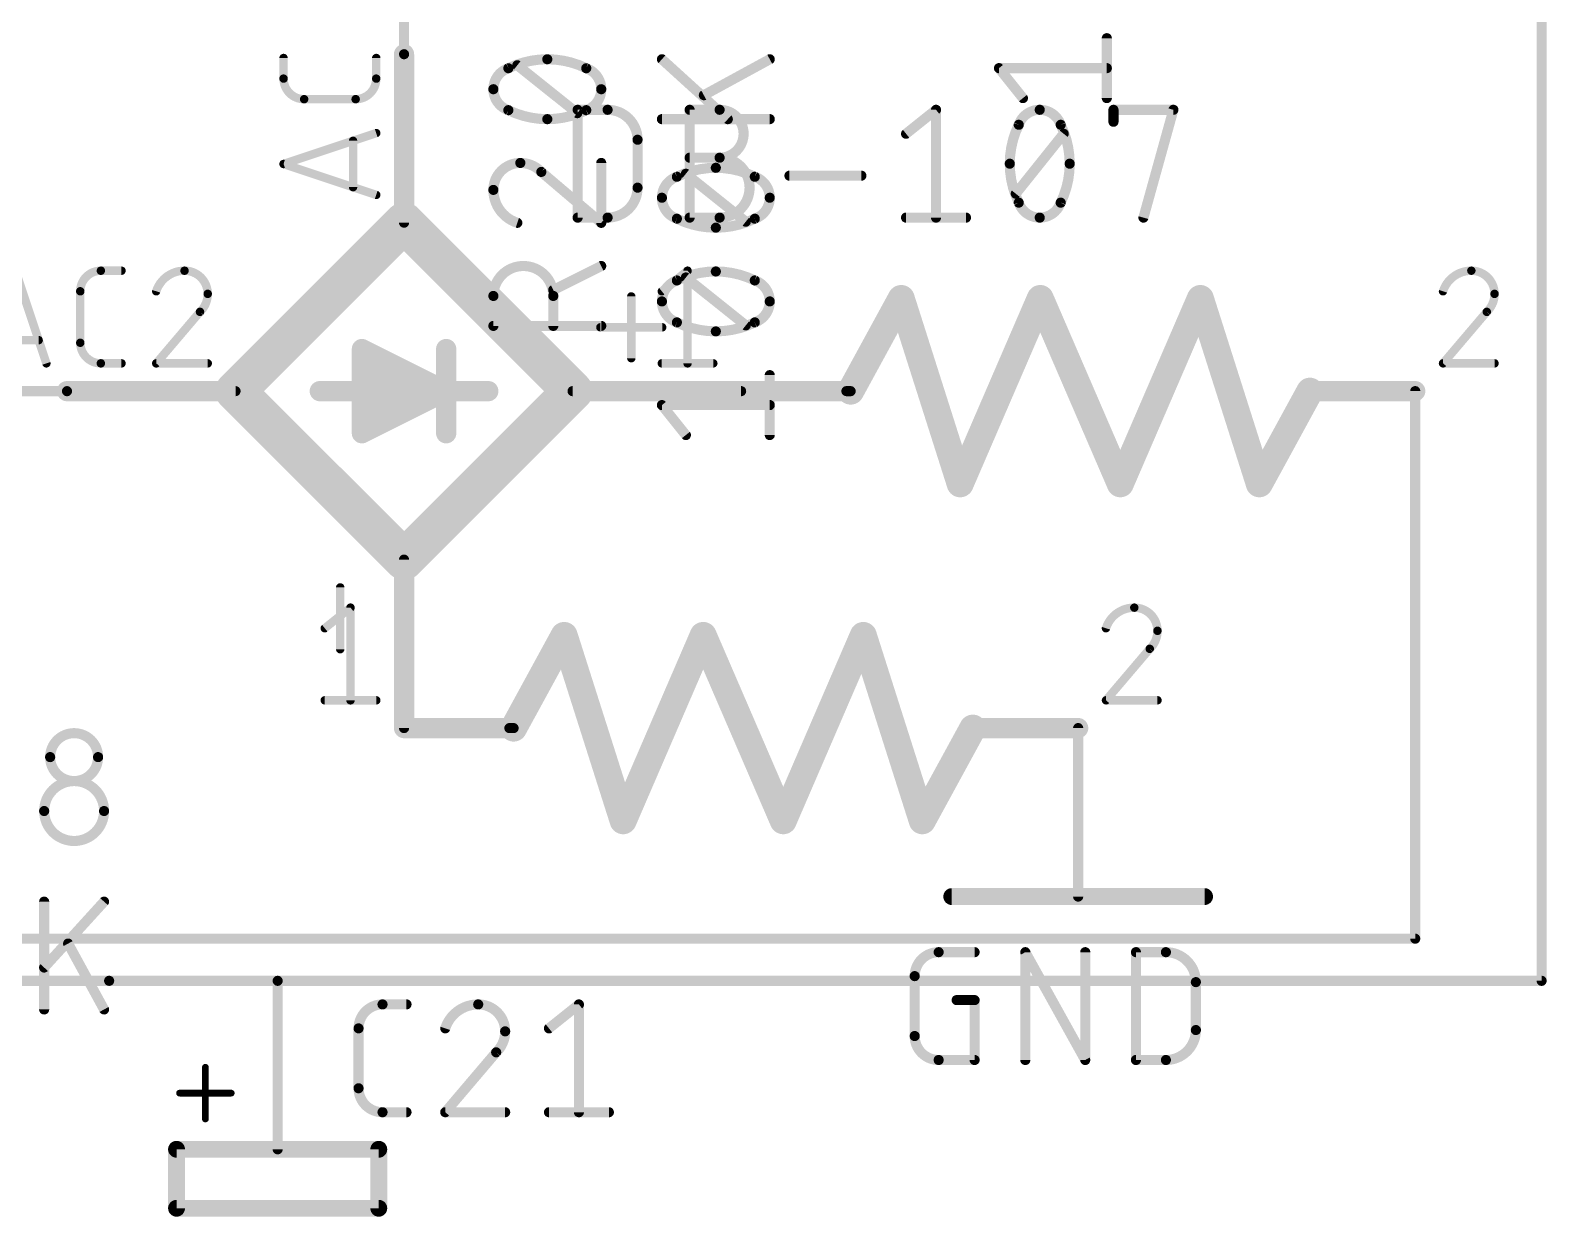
# Model space of a CAD drawing. Extents: x -177 to 163, y -159 to 163.
# Drawn here: x 43.26 to 66.12, y -98.81 to -80.92 of the extents above; entities that cross this region are included whole.
import ezdxf

# ---------------------------------------------------------------- set-up
doc = ezdxf.new("R2010")
doc.units = 0
for name, color, linetype in [('91', 122, 'CONTINUOUS'), ('94', 12, 'CONTINUOUS'), ('95', 251, 'CONTINUOUS'), ('96', 251, 'CONTINUOUS')]:
    doc.layers.add(name, color=color, linetype=linetype)

msp = doc.modelspace()

# ---------------------------------------------------------------- linework, layer by layer
at = {"layer": '91', "const_width": 0.1524}
for points in [[(66.04, -95.25), (66.04, -15.24)], [(48.895, -75.565), (48.895, -81.28)], [(43.815, -86.36), (19.685, -86.36)], [(64.135, -86.36), (64.135, -94.615)], [(64.135, -94.615), (41.91, -94.615)], [(44.45, -95.25), (46.99, -95.25)], [(46.99, -95.25), (66.04, -95.25)]]:
    msp.add_lwpolyline(points, dxfattribs=at)
at = {"layer": '91', "const_width": 0.0762}
for points in [[(48.8569, -81.28, 1), (48.9331, -81.28)], [(43.815, -86.3981, 1), (43.815, -86.3219)], [(64.1731, -86.36, 1), (64.0969, -86.36)], [(64.0969, -94.615, 1), (64.1731, -94.615)], [(64.135, -94.6531, 1), (64.135, -94.5769)], [(44.45, -95.2119, 1), (44.45, -95.2881)], [(46.99, -95.2119, 1), (46.99, -95.2881)], [(46.99, -95.2881, 1), (46.99, -95.2119)], [(66.0019, -95.25, 1), (66.0781, -95.25)], [(66.04, -95.2881, 1), (66.04, -95.2119)]]:
    msp.add_lwpolyline(points, format="xyb", dxfattribs=at)
at = {"layer": '94'}
for points, const_width in [([(48.895, -81.28), (48.895, -83.82)], 0.3048), ([(48.895, -81.28), (48.895, -83.82)], 0.1524), ([(48.895, -83.82), (46.355, -86.36)], 0.6096), ([(51.435, -86.36), (48.895, -83.82)], 0.6096), ([(56.388, -84.963), (55.626, -86.36)], 0.4064), ([(57.277, -87.757), (56.388, -84.963)], 0.4064), ([(58.4835, -84.963), (57.277, -87.757)], 0.4064), ([(59.69, -87.757), (58.4835, -84.963)], 0.4064), ([(60.8965, -84.963), (59.69, -87.757)], 0.4064), ([(61.7855, -87.757), (60.8965, -84.963)], 0.4064), ([(48.26, -85.725), (48.26, -86.0425)], 0.3048), ([(48.26, -85.725), (49.53, -86.36)], 0.3048), ([(49.53, -85.725), (49.53, -86.995)], 0.3048), ([(48.26, -86.0425), (48.26, -86.6775)], 0.3048), ([(48.26, -86.0425), (48.895, -86.36)], 0.3048), ([(46.355, -86.36), (48.895, -88.9)], 0.6096), ([(48.895, -88.9), (51.435, -86.36)], 0.6096), ([(62.5475, -86.36), (61.7855, -87.757)], 0.4064), ([(43.815, -86.36), (46.355, -86.36)], 0.3048), ([(43.815, -86.36), (46.355, -86.36)], 0.1524), ([(47.625, -86.36), (48.895, -86.36)], 0.3048), ([(49.53, -86.36), (48.26, -86.995)], 0.3048), ([(48.895, -86.36), (48.26, -86.6775)], 0.3048), ([(48.895, -86.36), (49.53, -86.36)], 0.3048), ([(49.53, -86.36), (50.165, -86.36)], 0.3048), ([(53.975, -86.36), (51.435, -86.36)], 0.3048), ([(53.975, -86.36), (51.435, -86.36)], 0.1524), ([(53.975, -86.36), (55.5625, -86.36)], 0.3048), ([(55.626, -86.36), (55.5625, -86.36)], 0.1524), ([(64.135, -86.36), (62.5475, -86.36)], 0.3048), ([(48.26, -86.6775), (48.26, -86.995)], 0.3048), ([(48.895, -91.44), (48.895, -88.9)], 0.3048), ([(48.895, -91.44), (48.895, -88.9)], 0.1524), ([(51.308, -90.043), (50.546, -91.44)], 0.4064), ([(52.197, -92.837), (51.308, -90.043)], 0.4064), ([(53.4035, -90.043), (52.197, -92.837)], 0.4064), ([(54.61, -92.837), (53.4035, -90.043)], 0.4064), ([(55.8165, -90.043), (54.61, -92.837)], 0.4064), ([(56.7055, -92.837), (55.8165, -90.043)], 0.4064), ([(48.895, -91.44), (50.4825, -91.44)], 0.3048), ([(50.546, -91.44), (50.4825, -91.44)], 0.1524), ([(57.4675, -91.44), (56.7055, -92.837)], 0.4064), ([(59.055, -91.44), (57.4675, -91.44)], 0.3048), ([(59.055, -91.44), (59.055, -93.98)], 0.1524), ([(57.15, -93.98), (60.96, -93.98)], 0.254), ([(44.45, -95.25), (41.91, -95.25)], 0.1524), ([(46.99, -95.25), (46.99, -97.79)], 0.1524), ([(45.9006, -97.3328), (45.9006, -96.5539)], 0.1016), ([(46.2901, -96.9433), (45.5112, -96.9433)], 0.1016), ([(45.466, -97.79), (45.466, -98.679)], 0.254), ([(45.466, -97.79), (48.514, -97.79)], 0.254), ([(48.514, -98.679), (48.514, -97.79)], 0.254), ([(45.466, -98.679), (48.514, -98.679)], 0.254)]:
    msp.add_lwpolyline(points, dxfattribs=dict(at, const_width=const_width))
for points, const_width in [([(48.9712, -81.28, 1), (48.8188, -81.28)], 0.1524), ([(48.9331, -81.28, 1), (48.8569, -81.28)], 0.0762), ([(49.0028, -83.7122, 1), (48.7872, -83.9278)], 0.3048), ([(49.0028, -83.9278, 1), (48.7872, -83.7122)], 0.3048), ([(48.8188, -83.82, 1), (48.9712, -83.82)], 0.1524), ([(48.8569, -83.82, 1), (48.9331, -83.82)], 0.0762), ([(56.4848, -84.9322, 1), (56.2912, -84.9938)], 0.2032), ([(56.4772, -85.0117, 1), (56.2988, -84.9143)], 0.2032), ([(58.5768, -84.9227, 1), (58.3902, -85.0033)], 0.2032), ([(58.5768, -85.0033, 1), (58.3902, -84.9227)], 0.2032), ([(60.9933, -84.9322, 1), (60.7997, -84.9938)], 0.2032), ([(60.9898, -85.0033, 1), (60.8032, -84.9227)], 0.2032), ([(48.3362, -85.725, 1), (48.1838, -85.725)], 0.1524), ([(48.2941, -85.6568, 1), (48.2259, -85.7932)], 0.1524), ([(49.6062, -85.725, 1), (49.4538, -85.725)], 0.1524), ([(48.3362, -86.0425, 1), (48.1838, -86.0425)], 0.1524), ([(48.2941, -85.9743, 1), (48.2259, -86.1107)], 0.1524), ([(46.4628, -86.2522, 1), (46.2472, -86.4678)], 0.3048), ([(46.2472, -86.2522, 1), (46.4628, -86.4678)], 0.3048), ([(48.1838, -86.0425, 1), (48.3362, -86.0425)], 0.1524), ([(51.5428, -86.4678, 1), (51.3272, -86.2522)], 0.3048), ([(51.3272, -86.4678, 1), (51.5428, -86.2522)], 0.3048), ([(62.6367, -86.4087, 1), (62.4583, -86.3113)], 0.2032), ([(43.815, -86.2838, 1), (43.815, -86.4362)], 0.1524), ([(43.815, -86.3219, 1), (43.815, -86.3981)], 0.0762), ([(46.355, -86.4362, 1), (46.355, -86.2838)], 0.1524), ([(46.355, -86.3981, 1), (46.355, -86.3219)], 0.0762), ([(47.625, -86.2838, 1), (47.625, -86.4362)], 0.1524), ([(48.895, -86.2838, 1), (48.895, -86.4362)], 0.1524), ([(48.9291, -86.4282, 1), (48.8609, -86.2918)], 0.1524), ([(48.8609, -86.4282, 1), (48.9291, -86.2918)], 0.1524), ([(48.895, -86.4362, 1), (48.895, -86.2838)], 0.1524), ([(49.53, -86.2838, 1), (49.53, -86.4362)], 0.1524), ([(49.5641, -86.4282, 1), (49.4959, -86.2918)], 0.1524), ([(49.4959, -86.4282, 1), (49.5641, -86.2918)], 0.1524), ([(49.53, -86.4362, 1), (49.53, -86.2838)], 0.1524), ([(50.165, -86.4362, 1), (50.165, -86.2838)], 0.1524), ([(51.435, -86.2838, 1), (51.435, -86.4362)], 0.1524), ([(51.435, -86.3219, 1), (51.435, -86.3981)], 0.0762), ([(53.975, -86.2838, 1), (53.975, -86.4362)], 0.1524), ([(53.975, -86.4362, 1), (53.975, -86.2838)], 0.1524), ([(53.975, -86.3981, 1), (53.975, -86.3219)], 0.0762), ([(55.5368, -86.3113, 1), (55.7152, -86.4087)], 0.2032), ([(55.5625, -86.4362, 1), (55.5625, -86.2838)], 0.1524), ([(55.5625, -86.3219, 1), (55.5625, -86.3981)], 0.0762), ([(55.626, -86.3981, 1), (55.626, -86.3219)], 0.0762), ([(62.5475, -86.2838, 1), (62.5475, -86.4362)], 0.1524), ([(64.135, -86.4362, 1), (64.135, -86.2838)], 0.1524), ([(48.3362, -86.6775, 1), (48.1838, -86.6775)], 0.1524), ([(48.2259, -86.6093, 1), (48.2941, -86.7457)], 0.1524), ([(48.1838, -86.6775, 1), (48.3362, -86.6775)], 0.1524), ([(48.2259, -86.9268, 1), (48.2941, -87.0632)], 0.1524), ([(48.1838, -86.995, 1), (48.3362, -86.995)], 0.1524), ([(49.4538, -86.995, 1), (49.6062, -86.995)], 0.1524), ([(57.1837, -87.7167, 1), (57.3703, -87.7973)], 0.2032), ([(57.1802, -87.7878, 1), (57.3738, -87.7262)], 0.2032), ([(59.5967, -87.7167, 1), (59.7833, -87.7973)], 0.2032), ([(59.5967, -87.7973, 1), (59.7833, -87.7167)], 0.2032), ([(61.6963, -87.7083, 1), (61.8747, -87.8057)], 0.2032), ([(61.6887, -87.7878, 1), (61.8823, -87.7262)], 0.2032), ([(48.7872, -88.7922, 1), (49.0028, -89.0078)], 0.3048), ([(48.7872, -89.0078, 1), (49.0028, -88.7922)], 0.3048), ([(48.9712, -88.9, 1), (48.8188, -88.9)], 0.1524), ([(48.9331, -88.9, 1), (48.8569, -88.9)], 0.0762), ([(51.4048, -90.0122, 1), (51.2112, -90.0738)], 0.2032), ([(51.3972, -90.0917, 1), (51.2188, -89.9943)], 0.2032), ([(53.4968, -90.0027, 1), (53.3102, -90.0833)], 0.2032), ([(53.4968, -90.0833, 1), (53.3102, -90.0027)], 0.2032), ([(55.9133, -90.0122, 1), (55.7197, -90.0738)], 0.2032), ([(55.9098, -90.0833, 1), (55.7232, -90.0027)], 0.2032), ([(48.895, -91.3638, 1), (48.895, -91.5162)], 0.1524), ([(48.8188, -91.44, 1), (48.9712, -91.44)], 0.1524), ([(48.8569, -91.44, 1), (48.9331, -91.44)], 0.0762), ([(50.4568, -91.3913, 1), (50.6352, -91.4887)], 0.2032), ([(50.4825, -91.5162, 1), (50.4825, -91.3638)], 0.1524), ([(50.4825, -91.4019, 1), (50.4825, -91.4781)], 0.0762), ([(50.546, -91.4781, 1), (50.546, -91.4019)], 0.0762), ([(57.5567, -91.4887, 1), (57.3783, -91.3913)], 0.2032), ([(57.4675, -91.3638, 1), (57.4675, -91.5162)], 0.1524), ([(59.055, -91.5162, 1), (59.055, -91.3638)], 0.1524), ([(59.0931, -91.44, 1), (59.0169, -91.44)], 0.0762), ([(52.1037, -92.7967, 1), (52.2903, -92.8773)], 0.2032), ([(52.1002, -92.8678, 1), (52.2938, -92.8062)], 0.2032), ([(54.5167, -92.7967, 1), (54.7033, -92.8773)], 0.2032), ([(54.5167, -92.8773, 1), (54.7033, -92.7967)], 0.2032), ([(56.6163, -92.7883, 1), (56.7947, -92.8857)], 0.2032), ([(56.6087, -92.8678, 1), (56.8023, -92.8062)], 0.2032), ([(57.15, -93.9165, 1), (57.15, -94.0435)], 0.127), ([(60.96, -94.0435, 1), (60.96, -93.9165)], 0.127), ([(59.0169, -93.98, 1), (59.0931, -93.98)], 0.0762), ([(44.45, -95.2881, 1), (44.45, -95.2119)], 0.0762), ([(47.0281, -95.25, 1), (46.9519, -95.25)], 0.0762), ([(45.926, -96.5539, 1), (45.8752, -96.5539)], 0.0508), ([(45.5112, -96.9179, 1), (45.5112, -96.9687)], 0.0508), ([(46.2901, -96.9687, 1), (46.2901, -96.9179)], 0.0508), ([(45.8752, -97.3328, 1), (45.926, -97.3328)], 0.0508), ([(45.5295, -97.79, 1), (45.4025, -97.79)], 0.127), ([(45.466, -97.7265, 1), (45.466, -97.8535)], 0.127), ([(46.9519, -97.79, 1), (47.0281, -97.79)], 0.0762), ([(48.5775, -97.79, 1), (48.4505, -97.79)], 0.127), ([(48.514, -97.8535, 1), (48.514, -97.7265)], 0.127), ([(45.466, -98.6155, 1), (45.466, -98.7425)], 0.127), ([(45.4025, -98.679, 1), (45.5295, -98.679)], 0.127), ([(48.4505, -98.679, 1), (48.5775, -98.679)], 0.127), ([(48.514, -98.7425, 1), (48.514, -98.6155)], 0.127)]:
    msp.add_lwpolyline(points, format="xyb", dxfattribs=dict(at, const_width=const_width))
at = {"layer": '95'}
for points, const_width in [([(47.0789, -81.648), (47.0789, -81.3376)], 0.127), ([(48.4759, -81.3376), (48.4759, -81.648)], 0.127), ([(51.5056, -82.169), (50.6024, -81.4465)], 0.1524), ([(48.1655, -81.9584), (47.3893, -81.9584)], 0.127), ([(51.5112, -83.7438), (51.5112, -82.1182)], 0.1524), ([(51.5112, -82.1182), (51.9628, -82.1182)], 0.1524), ([(53.1996, -83.7438), (53.1996, -82.1182)], 0.1524), ([(53.1996, -82.1182), (53.6512, -82.1182)], 0.1524), ([(56.4611, -82.4794), (56.9126, -82.1182)], 0.1524), ([(56.9126, -82.1182), (56.9126, -83.7438)], 0.1524), ([(59.5873, -82.2988), (59.5873, -82.1182)], 0.1524), ([(59.5873, -82.1182), (60.4904, -82.1182)], 0.1524), ([(60.4904, -82.1182), (60.0389, -83.7438)], 0.1524), ([(47.0789, -82.9352), (48.4759, -82.4696)], 0.127), ([(52.4143, -82.5698), (52.4143, -83.2922)], 0.1524), ([(58.1145, -83.3826), (58.837, -82.4794)], 0.1524), ([(48.1267, -82.586), (48.1267, -83.2845)], 0.127), ([(48.4759, -83.4009), (47.0789, -82.9352)], 0.127), ([(51.8668, -83.8224), (51.8668, -82.9193)], 0.1524), ([(53.1996, -82.8407), (53.6512, -82.8407)], 0.1524), ([(50.9637, -83.0548), (51.8668, -83.8224)], 0.1524), ([(54.7035, -83.1116), (55.7872, -83.1116)], 0.1524), ([(51.9628, -83.7438), (51.5112, -83.7438)], 0.1524), ([(53.6512, -83.7438), (53.1996, -83.7438)], 0.1524), ([(56.4611, -83.7438), (57.3642, -83.7438)], 0.1524), ([(43.0383, -84.5439), (43.504, -85.9409)], 0.127), ([(44.3255, -84.5439), (44.636, -84.5439)], 0.127), ([(51.8668, -84.4733), (51.1443, -84.8345)], 0.1524), ([(52.7798, -84.8543), (53.1678, -84.5439)], 0.127), ([(53.1678, -84.5439), (53.1678, -85.9409)], 0.127), ([(44.0151, -85.6305), (44.0151, -84.8543)], 0.127), ([(50.2412, -85.3764), (50.2412, -84.9248)], 0.1524), ([(51.1443, -84.9248), (51.1443, -85.3764)], 0.1524), ([(52.3198, -85.8633), (52.3198, -84.932)], 0.127), ([(45.8195, -85.1648), (45.1598, -85.9409)], 0.127), ([(65.2138, -85.1648), (64.5541, -85.9409)], 0.127), ([(51.8668, -85.3764), (50.2412, -85.3764)], 0.1524), ([(51.8541, -85.3976), (52.7854, -85.3976)], 0.127), ([(43.3875, -85.5917), (42.689, -85.5917)], 0.127), ([(44.636, -85.9409), (44.3255, -85.9409)], 0.127), ([(45.1598, -85.9409), (45.9359, -85.9409)], 0.127), ([(52.7798, -85.9409), (53.5559, -85.9409)], 0.127), ([(64.5541, -85.9409), (65.3302, -85.9409)], 0.127), ([(47.9326, -90.2504), (47.9326, -89.3191)], 0.127), ([(47.6998, -89.9343), (48.0878, -89.6239)], 0.127), ([(48.0878, -89.6239), (48.0878, -91.0209)], 0.127), ([(60.1338, -90.2448), (59.4741, -91.0209)], 0.127), ([(47.6998, -91.0209), (48.4759, -91.0209)], 0.127), ([(59.4741, -91.0209), (60.2502, -91.0209)], 0.127), ([(48.5704, -95.6056), (48.9317, -95.6056)], 0.1524), ([(51.0789, -95.9668), (51.5304, -95.6056)], 0.1524), ([(51.5304, -95.6056), (51.5304, -97.2312)], 0.1524), ([(48.2092, -96.87), (48.2092, -95.9668)], 0.1524), ([(50.2834, -96.3281), (49.5158, -97.2312)], 0.1524), ([(48.9317, -97.2312), (48.5704, -97.2312)], 0.1524), ([(49.5158, -97.2312), (50.4189, -97.2312)], 0.1524), ([(51.0789, -97.2312), (51.982, -97.2312)], 0.1524)]:
    msp.add_lwpolyline(points, dxfattribs=dict(at, const_width=const_width))
for points, const_width in [([(47.1107, -81.3376, 1), (47.0472, -81.3376)], 0.0635), ([(48.5077, -81.3376, 1), (48.4442, -81.3376)], 0.0635), ([(51.054, -81.3562, 0.1139), (50.467, -81.4917)], 0.1524), ([(51.641, -81.4917, 0.1139), (51.054, -81.3562)], 0.1524), ([(51.054, -81.3181, 1), (51.054, -81.3943)], 0.0762), ([(51.054, -81.3943, 1), (51.054, -81.3181)], 0.0762), ([(47.1106, -81.648, 1), (47.0471, -81.648)], 0.0635), ([(47.0789, -81.648, 0.4142), (47.3893, -81.9584)], 0.127), ([(48.1655, -81.9584, 0.4142), (48.4759, -81.648)], 0.127), ([(48.5077, -81.648, 1), (48.4442, -81.648)], 0.0635), ([(50.467, -81.4917, 0.3205), (50.2412, -81.8078)], 0.1524), ([(50.4503, -81.4574, 1), (50.4837, -81.5259)], 0.0762), ([(50.4793, -81.5277, 1), (50.4546, -81.4556)], 0.0762), ([(50.6262, -81.4168, 1), (50.5786, -81.4763)], 0.0762), ([(51.6534, -81.4556, 1), (51.6287, -81.5277)], 0.0762), ([(51.8668, -81.8078, 0.3205), (51.641, -81.4917)], 0.1524), ([(51.6243, -81.5259, 1), (51.6577, -81.4574)], 0.0762), ([(47.0472, -81.648, 1), (47.1107, -81.648)], 0.0635), ([(48.4442, -81.648, 1), (48.5077, -81.648)], 0.0635), ([(50.2412, -81.8078, 0.3205), (50.467, -82.1238)], 0.1524), ([(50.2793, -81.8078, 1), (50.2031, -81.8078)], 0.0762), ([(50.2031, -81.8078, 1), (50.2793, -81.8078)], 0.0762), ([(51.641, -82.1238, 0.3205), (51.8668, -81.8078)], 0.1524), ([(51.9049, -81.8078, 1), (51.8287, -81.8078)], 0.0762), ([(51.8287, -81.8078, 1), (51.9049, -81.8078)], 0.0762), ([(47.3893, -81.9267, 1), (47.3893, -81.9902)], 0.0635), ([(47.3893, -81.9902, 1), (47.3893, -81.9267)], 0.0635), ([(48.1655, -81.9267, 1), (48.1655, -81.9902)], 0.0635), ([(48.1655, -81.9902, 1), (48.1655, -81.9267)], 0.0635), ([(51.5493, -82.1182, 1), (51.4731, -82.1182)], 0.0762), ([(51.5112, -82.0801, 1), (51.5112, -82.1563)], 0.0762), ([(52.4143, -82.5698, 0.4142), (51.9628, -82.1182)], 0.1524), ([(51.9628, -82.0801, 1), (51.9628, -82.1563)], 0.0762), ([(51.9628, -82.1563, 1), (51.9628, -82.0801)], 0.0762), ([(53.2377, -82.1182, 1), (53.1615, -82.1182)], 0.0762), ([(53.1996, -82.0801, 1), (53.1996, -82.1563)], 0.0762), ([(53.6512, -82.8407, 1), (53.6512, -82.1182)], 0.1524), ([(53.6512, -82.0801, 1), (53.6512, -82.1563)], 0.0762), ([(53.6512, -82.1563, 1), (53.6512, -82.0801)], 0.0762), ([(56.9507, -82.1182, 1), (56.8745, -82.1182)], 0.0762), ([(56.9364, -82.148, 1), (56.8888, -82.0884)], 0.0762), ([(58.4758, -82.1182, 0.3205), (58.1597, -82.344)], 0.1524), ([(58.7919, -82.344, 0.3205), (58.4758, -82.1182)], 0.1524), ([(58.4758, -82.0801, 1), (58.4758, -82.1563)], 0.0762), ([(58.4758, -82.1563, 1), (58.4758, -82.0801)], 0.0762), ([(59.6254, -82.1182, 1), (59.5492, -82.1182)], 0.0762), ([(59.5873, -82.0801, 1), (59.5873, -82.1563)], 0.0762), ([(60.5272, -82.1284, 1), (60.4537, -82.108)], 0.0762), ([(60.4904, -82.1563, 1), (60.4904, -82.0801)], 0.0762), ([(50.467, -82.1238, 0.1139), (51.054, -82.2593)], 0.1524), ([(50.4837, -82.0896, 1), (50.4503, -82.1581)], 0.0762), ([(50.4546, -82.1599, 1), (50.4793, -82.0878)], 0.0762), ([(51.054, -82.2593, 0.1139), (51.641, -82.1238)], 0.1524), ([(51.054, -82.2212, 1), (51.054, -82.2974)], 0.0762), ([(51.054, -82.2974, 1), (51.054, -82.2212)], 0.0762), ([(51.4818, -82.1988, 1), (51.5294, -82.1392)], 0.0762), ([(51.6287, -82.0878, 1), (51.6534, -82.1599)], 0.0762), ([(51.6577, -82.1581, 1), (51.6243, -82.0896)], 0.0762), ([(58.1597, -82.344, 0.1139), (58.0242, -82.931)], 0.1524), ([(58.1939, -82.3607, 1), (58.1254, -82.3273)], 0.0762), ([(58.8261, -82.3273, 1), (58.7576, -82.3607)], 0.0762), ([(58.9273, -82.931, 0.1139), (58.7919, -82.344)], 0.1524), ([(59.5492, -82.2988, 1), (59.6254, -82.2988)], 0.0762), ([(48.4859, -82.4997, 1), (48.4659, -82.4394)], 0.0635), ([(52.4524, -82.5698, 1), (52.3762, -82.5698)], 0.0762), ([(56.4373, -82.4497, 1), (56.4849, -82.5092)], 0.0762), ([(58.1236, -82.3316, 1), (58.1957, -82.3563)], 0.0762), ([(58.7558, -82.3563, 1), (58.8279, -82.3316)], 0.0762), ([(58.8668, -82.5032, 1), (58.8073, -82.4556)], 0.0762), ([(48.1584, -82.586, 1), (48.0949, -82.586)], 0.0635), ([(52.3762, -82.5698, 1), (52.4524, -82.5698)], 0.0762), ([(47.0889, -82.9051, 1), (47.0689, -82.9654)], 0.0635), ([(47.0689, -82.9051, 1), (47.0889, -82.9654)], 0.0635), ([(50.6476, -82.9193, 0.4142), (50.2412, -83.3257)], 0.1524), ([(50.9637, -83.0548, 0.2053), (50.6476, -82.9193)], 0.1524), ([(50.6476, -82.8812, 1), (50.6476, -82.9574)], 0.0762), ([(50.6476, -82.9574, 1), (50.6476, -82.8812)], 0.0762), ([(51.9049, -82.9193, 1), (51.8287, -82.9193)], 0.0762), ([(53.1996, -82.8026, 1), (53.1996, -82.8788)], 0.0762), ([(53.6512, -83.7438, 1), (53.6512, -82.8407)], 0.1524), ([(53.6512, -82.8026, 1), (53.6512, -82.8788)], 0.0762), ([(53.6512, -82.8026, 1), (53.6512, -82.8788)], 0.0762), ([(53.6512, -82.8788, 1), (53.6512, -82.8026)], 0.0762), ([(58.0242, -82.931, 0.1139), (58.1597, -83.518)], 0.1524), ([(58.0623, -82.931, 1), (57.9861, -82.931)], 0.0762), ([(57.9861, -82.931, 1), (58.0623, -82.931)], 0.0762), ([(58.7919, -83.518, 0.1139), (58.9273, -82.931)], 0.1524), ([(58.9654, -82.931, 1), (58.8892, -82.931)], 0.0762), ([(58.8892, -82.931, 1), (58.9654, -82.931)], 0.0762), ([(50.9884, -83.0258, 1), (50.939, -83.0838)], 0.0762), ([(50.9361, -83.0811, 1), (50.9913, -83.0285)], 0.0762), ([(54.7035, -83.0735, 1), (54.7035, -83.1497)], 0.0762), ([(55.7872, -83.1497, 1), (55.7872, -83.0735)], 0.0762), ([(48.0949, -83.2845, 1), (48.1584, -83.2845)], 0.0635), ([(48.4659, -83.431, 1), (48.4859, -83.3708)], 0.0635), ([(50.2412, -83.3257, 0.3252), (50.6024, -83.8224)], 0.1524), ([(50.2793, -83.3257, 1), (50.2031, -83.3257)], 0.0762), ([(50.2031, -83.3257, 1), (50.2793, -83.3257)], 0.0762), ([(51.9628, -83.7438, 0.4142), (52.4143, -83.2922)], 0.1524), ([(52.4524, -83.2922, 1), (52.3762, -83.2922)], 0.0762), ([(52.3762, -83.2922, 1), (52.4524, -83.2922)], 0.0762), ([(58.0848, -83.3588, 1), (58.1443, -83.4064)], 0.0762), ([(58.1957, -83.5057, 1), (58.1236, -83.5304)], 0.0762), ([(58.1597, -83.518, 0.3205), (58.4758, -83.7438)], 0.1524), ([(58.1254, -83.5347, 1), (58.1939, -83.5013)], 0.0762), ([(58.4758, -83.7438, 0.3205), (58.7919, -83.518)], 0.1524), ([(58.7576, -83.5013, 1), (58.8261, -83.5347)], 0.0762), ([(58.8279, -83.5304, 1), (58.7558, -83.5057)], 0.0762), ([(50.5907, -83.8587, 1), (50.6142, -83.7862)], 0.0762), ([(51.5112, -83.7057, 1), (51.5112, -83.7819)], 0.0762), ([(51.4731, -83.7438, 1), (51.5493, -83.7438)], 0.0762), ([(51.8287, -83.8224, 1), (51.9049, -83.8224)], 0.0762), ([(51.8421, -83.8515, 1), (51.8915, -83.7934)], 0.0762), ([(51.9628, -83.7057, 1), (51.9628, -83.7819)], 0.0762), ([(51.9628, -83.7819, 1), (51.9628, -83.7057)], 0.0762), ([(53.1996, -83.7057, 1), (53.1996, -83.7819)], 0.0762), ([(53.1615, -83.7438, 1), (53.2377, -83.7438)], 0.0762), ([(53.6512, -83.7057, 1), (53.6512, -83.7819)], 0.0762), ([(53.6512, -83.7819, 1), (53.6512, -83.7057)], 0.0762), ([(56.4611, -83.7057, 1), (56.4611, -83.7819)], 0.0762), ([(56.8745, -83.7438, 1), (56.9507, -83.7438)], 0.0762), ([(57.3642, -83.7819, 1), (57.3642, -83.7057)], 0.0762), ([(58.4758, -83.7057, 1), (58.4758, -83.7819)], 0.0762), ([(58.4758, -83.7819, 1), (58.4758, -83.7057)], 0.0762), ([(60.0022, -83.7336, 1), (60.0756, -83.754)], 0.0762), ([(44.3255, -84.5439, 0.4142), (44.0151, -84.8543)], 0.127), ([(44.3255, -84.5122, 1), (44.3255, -84.5757)], 0.0635), ([(44.3255, -84.5756, 1), (44.3255, -84.5121)], 0.0635), ([(44.636, -84.5757, 1), (44.636, -84.5122)], 0.0635), ([(45.5866, -84.5439, 0.3252), (45.1598, -84.8543)], 0.127), ([(45.9359, -84.8932, 0.4142), (45.5866, -84.5439)], 0.127), ([(45.5866, -84.5122, 1), (45.5866, -84.5757)], 0.0635), ([(45.5867, -84.5756, 1), (45.5866, -84.5122)], 0.0635), ([(51.1443, -84.9248, 1), (50.2412, -84.9248)], 0.1524), ([(51.8838, -84.5074, 1), (51.8498, -84.4392)], 0.0762), ([(53.1996, -84.5439, 1), (53.1361, -84.5439)], 0.0635), ([(53.1877, -84.5687, 1), (53.148, -84.5191)], 0.0635), ([(64.981, -84.5439, 0.3252), (64.5541, -84.8543)], 0.127), ([(65.3302, -84.8932, 0.4142), (64.981, -84.5439)], 0.127), ([(64.981, -84.5122, 1), (64.981, -84.5757)], 0.0635), ([(64.981, -84.5756, 1), (64.981, -84.5122)], 0.0635), ([(51.1273, -84.8005, 1), (51.1614, -84.8686)], 0.0762), ([(44.0468, -84.8543, 1), (43.9833, -84.8543)], 0.0635), ([(43.9833, -84.8543, 1), (44.0468, -84.8543)], 0.0635), ([(45.1296, -84.8446, 1), (45.19, -84.8641)], 0.0635), ([(45.8195, -85.1648, 0.2053), (45.9359, -84.8932)], 0.127), ([(45.9676, -84.8931, 1), (45.9042, -84.8932)], 0.0635), ([(45.9042, -84.8932, 1), (45.9677, -84.8932)], 0.0635), ([(50.2793, -84.9248, 1), (50.2031, -84.9248)], 0.0762), ([(50.2031, -84.9248, 1), (50.2793, -84.9248)], 0.0762), ([(51.1824, -84.9248, 1), (51.1062, -84.9248)], 0.0762), ([(51.1062, -84.9248, 1), (51.1824, -84.9248)], 0.0762), ([(52.3515, -84.932, 1), (52.288, -84.932)], 0.0635), ([(52.76, -84.8296, 1), (52.7996, -84.8791)], 0.0635), ([(64.5239, -84.8446, 1), (64.5843, -84.8641)], 0.0635), ([(65.2138, -85.1648, 0.2053), (65.3302, -84.8932)], 0.127), ([(65.362, -84.8931, 1), (65.2985, -84.8932)], 0.0635), ([(65.2985, -84.8932, 1), (65.362, -84.8932)], 0.0635), ([(45.7976, -85.1418, 1), (45.8414, -85.1878)], 0.0635), ([(45.8437, -85.1854, 1), (45.7953, -85.1442)], 0.0635), ([(65.1919, -85.1418, 1), (65.2357, -85.1878)], 0.0635), ([(65.238, -85.1854, 1), (65.1896, -85.1442)], 0.0635), ([(50.2412, -85.3383, 1), (50.2412, -85.4145)], 0.0762), ([(50.2031, -85.3764, 1), (50.2793, -85.3764)], 0.0762), ([(51.1062, -85.3764, 1), (51.1824, -85.3764)], 0.0762), ([(51.8541, -85.3659, 1), (51.8541, -85.4294)], 0.0635), ([(51.8668, -85.4145, 1), (51.8668, -85.3383)], 0.0762), ([(52.7854, -85.4294, 1), (52.7854, -85.3659)], 0.0635), ([(43.3875, -85.6234, 1), (43.3875, -85.5599)], 0.0635), ([(44.0468, -85.6305, 1), (43.9833, -85.6305)], 0.0635), ([(43.9833, -85.6305, 1), (44.0468, -85.6305)], 0.0635), ([(44.0151, -85.6305, 0.4142), (44.3255, -85.9409)], 0.127), ([(43.4738, -85.9509, 1), (43.5341, -85.9309)], 0.0635), ([(44.3255, -85.9091, 1), (44.3255, -85.9727)], 0.0635), ([(44.3255, -85.9727, 1), (44.3255, -85.9091)], 0.0635), ([(44.636, -85.9727, 1), (44.636, -85.9091)], 0.0635), ([(45.1598, -85.9091, 1), (45.1598, -85.9727)], 0.0635), ([(45.1356, -85.9203, 1), (45.184, -85.9615)], 0.0635), ([(45.9359, -85.9727, 1), (45.9359, -85.9091)], 0.0635), ([(52.288, -85.8633, 1), (52.3515, -85.8633)], 0.0635), ([(52.7798, -85.9091, 1), (52.7798, -85.9727)], 0.0635), ([(53.1361, -85.9409, 1), (53.1996, -85.9409)], 0.0635), ([(53.5559, -85.9727, 1), (53.5559, -85.9091)], 0.0635), ([(64.5541, -85.9091, 1), (64.5541, -85.9727)], 0.0635), ([(64.5299, -85.9203, 1), (64.5783, -85.9615)], 0.0635), ([(65.3302, -85.9727, 1), (65.3302, -85.9091)], 0.0635), ([(47.9644, -89.3191, 1), (47.9009, -89.3191)], 0.0635), ([(48.1196, -89.6239, 1), (48.0561, -89.6239)], 0.0635), ([(48.1077, -89.6487, 1), (48.068, -89.5991)], 0.0635), ([(59.901, -89.6239, 0.3252), (59.4741, -89.9343)], 0.127), ([(60.2502, -89.9732, 0.4142), (59.901, -89.6239)], 0.127), ([(59.901, -89.5922, 1), (59.901, -89.6557)], 0.0635), ([(59.901, -89.6556, 1), (59.901, -89.5922)], 0.0635), ([(47.68, -89.9096, 1), (47.7196, -89.9591)], 0.0635), ([(59.4439, -89.9246, 1), (59.5043, -89.9441)], 0.0635), ([(60.1338, -90.2448, 0.2053), (60.2502, -89.9732)], 0.127), ([(60.282, -89.9731, 1), (60.2185, -89.9732)], 0.0635), ([(60.2185, -89.9732, 1), (60.282, -89.9732)], 0.0635), ([(47.9009, -90.2504, 1), (47.9644, -90.2504)], 0.0635), ([(60.1119, -90.2218, 1), (60.1557, -90.2678)], 0.0635), ([(60.158, -90.2654, 1), (60.1096, -90.2242)], 0.0635), ([(47.6998, -90.9891, 1), (47.6998, -91.0526)], 0.0635), ([(48.4759, -91.0526, 1), (48.4759, -90.9891)], 0.0635), ([(59.4741, -90.9891, 1), (59.4741, -91.0526)], 0.0635), ([(60.2502, -91.0526, 1), (60.2502, -90.9891)], 0.0635), ([(48.0561, -91.0209, 1), (48.1196, -91.0209)], 0.0635), ([(59.4499, -91.0003, 1), (59.4983, -91.0415)], 0.0635), ([(44.2835, -91.8774, 1), (43.561, -91.8774)], 0.1524), ([(43.561, -91.8774, 1), (44.2835, -91.8774)], 0.1524), ([(43.5991, -91.8774, 1), (43.5229, -91.8774)], 0.0762), ([(43.5229, -91.8774, 1), (43.5991, -91.8774)], 0.0762), ([(44.3216, -91.8774, 1), (44.2454, -91.8774)], 0.0762), ([(44.2454, -91.8774, 1), (44.3216, -91.8774)], 0.0762), ([(44.3738, -92.6902, 1), (43.4707, -92.6902)], 0.1524), ([(43.4707, -92.6902, 1), (44.3738, -92.6902)], 0.1524), ([(43.5088, -92.6902, 1), (43.4326, -92.6902)], 0.0762), ([(43.4326, -92.6902, 1), (43.5088, -92.6902)], 0.0762), ([(44.4119, -92.6902, 1), (44.3357, -92.6902)], 0.0762), ([(44.3357, -92.6902, 1), (44.4119, -92.6902)], 0.0762), ([(48.5704, -95.6056, 0.4142), (48.2092, -95.9668)], 0.1524), ([(48.5704, -95.5675, 1), (48.5704, -95.6437)], 0.0762), ([(48.5704, -95.6437, 1), (48.5704, -95.5675)], 0.0762), ([(48.9317, -95.6437, 1), (48.9317, -95.5675)], 0.0762), ([(50.0125, -95.6056, 0.3252), (49.5158, -95.9668)], 0.1524), ([(50.4189, -96.012, 0.4142), (50.0125, -95.6056)], 0.1524), ([(50.0125, -95.5675, 1), (50.0125, -95.6437)], 0.0762), ([(50.0125, -95.6437, 1), (50.0125, -95.5675)], 0.0762), ([(51.5685, -95.6056, 1), (51.4923, -95.6056)], 0.0762), ([(51.5542, -95.6354, 1), (51.5066, -95.5758)], 0.0762), ([(48.2473, -95.9668, 1), (48.1711, -95.9668)], 0.0762), ([(48.1711, -95.9668, 1), (48.2473, -95.9668)], 0.0762), ([(49.4795, -95.9551, 1), (49.552, -95.9786)], 0.0762), ([(50.2834, -96.3281, 0.2053), (50.4189, -96.012)], 0.1524), ([(50.457, -96.012, 1), (50.3808, -96.012)], 0.0762), ([(50.3808, -96.012, 1), (50.457, -96.012)], 0.0762), ([(51.0551, -95.9371, 1), (51.1027, -95.9966)], 0.0762), ([(50.2571, -96.3005, 1), (50.3097, -96.3557)], 0.0762), ([(50.3124, -96.3528, 1), (50.2544, -96.3034)], 0.0762), ([(48.2092, -96.87, 0.4142), (48.5704, -97.2312)], 0.1524), ([(48.2473, -96.87, 1), (48.1711, -96.87)], 0.0762), ([(48.1711, -96.87, 1), (48.2473, -96.87)], 0.0762), ([(48.5704, -97.1931, 1), (48.5704, -97.2693)], 0.0762), ([(48.5704, -97.2693, 1), (48.5704, -97.1931)], 0.0762), ([(48.9317, -97.2693, 1), (48.9317, -97.1931)], 0.0762), ([(49.4867, -97.2065, 1), (49.5448, -97.2559)], 0.0762), ([(49.5158, -97.1931, 1), (49.5158, -97.2693)], 0.0762), ([(50.4189, -97.2693, 1), (50.4189, -97.1931)], 0.0762), ([(51.0789, -97.1931, 1), (51.0789, -97.2693)], 0.0762), ([(51.4923, -97.2312, 1), (51.5685, -97.2312)], 0.0762), ([(51.982, -97.2693, 1), (51.982, -97.1931)], 0.0762)]:
    msp.add_lwpolyline(points, format="xyb", dxfattribs=dict(at, const_width=const_width))
at = {"layer": '96', "const_width": 0.1524}
for points in [[(59.4868, -81.9419), (59.4868, -81.0388)], [(52.7812, -81.3562), (53.7746, -82.2593)], [(54.4068, -81.3562), (53.4134, -81.8981)], [(58.2224, -81.9419), (57.8612, -81.4903)], [(57.8612, -81.4903), (59.4868, -81.4903)], [(54.4068, -82.2593), (52.7812, -82.2593)], [(54.0456, -83.8053), (53.1424, -83.0828)], [(54.0456, -85.3684), (53.1424, -84.646)], [(54.4068, -87.0219), (54.4068, -86.1188)], [(53.1424, -87.0219), (52.7812, -86.5703)], [(52.7812, -86.5703), (54.4068, -86.5703)], [(43.4707, -95.6818), (43.4707, -94.0562)], [(44.3738, -94.0562), (43.4707, -95.0496)], [(44.3738, -95.6818), (43.8319, -94.6884)], [(56.9524, -94.8182), (57.4943, -94.8182)], [(58.2585, -96.4438), (58.2585, -94.8182)], [(58.2585, -94.8182), (59.1616, -96.4438)], [(59.1616, -96.4438), (59.1616, -94.8182)], [(59.9259, -96.4438), (59.9259, -94.8182)], [(59.9259, -94.8182), (60.3774, -94.8182)], [(56.5912, -96.0826), (56.5912, -95.1794)], [(60.829, -95.2698), (60.829, -95.9922)], [(57.2234, -95.5407), (57.4943, -95.5407)], [(57.4943, -95.5407), (57.4943, -96.4438)], [(57.4943, -96.4438), (56.9524, -96.4438)], [(60.3774, -96.4438), (59.9259, -96.4438)]]:
    msp.add_lwpolyline(points, dxfattribs=at)
at = {"layer": '96'}
for points, const_width in [([(59.5249, -81.0388, 1), (59.4487, -81.0388)], 0.0762), ([(52.8068, -81.328, 1), (52.7556, -81.3844)], 0.0762), ([(54.425, -81.3896, 1), (54.3886, -81.3228)], 0.0762), ([(57.891, -81.4665, 1), (57.8314, -81.5141)], 0.0762), ([(57.8612, -81.4522, 1), (57.8612, -81.5284)], 0.0762), ([(59.4868, -81.5284, 1), (59.4868, -81.4522)], 0.0762), ([(53.3951, -81.8646, 1), (53.4316, -81.9315)], 0.0762), ([(58.1927, -81.9657, 1), (58.2522, -81.9181)], 0.0762), ([(59.4487, -81.9419, 1), (59.5249, -81.9419)], 0.0762), ([(52.7812, -82.2212, 1), (52.7812, -82.2974)], 0.0762), ([(53.749, -82.2875, 1), (53.8003, -82.2311)], 0.0762), ([(54.4068, -82.2974, 1), (54.4068, -82.2212)], 0.0762), ([(53.594, -82.9925, 0.1139), (53.007, -83.128)], 0.1524), ([(54.181, -83.128, 0.1139), (53.594, -82.9925)], 0.1524), ([(53.594, -82.9544, 1), (53.594, -83.0306)], 0.0762), ([(53.594, -83.0306, 1), (53.594, -82.9544)], 0.0762), ([(53.007, -83.128, 0.3205), (52.7812, -83.4441)], 0.1524), ([(52.9903, -83.0937, 1), (53.0237, -83.1622)], 0.0762), ([(53.0193, -83.164, 1), (52.9946, -83.092)], 0.0762), ([(53.1662, -83.0531, 1), (53.1186, -83.1126)], 0.0762), ([(54.4068, -83.4441, 0.3205), (54.181, -83.128)], 0.1524), ([(54.1934, -83.092, 1), (54.1687, -83.164)], 0.0762), ([(54.1643, -83.1622, 1), (54.1977, -83.0937)], 0.0762), ([(52.7812, -83.4441, 0.3205), (53.007, -83.7602)], 0.1524), ([(52.8193, -83.4441, 1), (52.7431, -83.4441)], 0.0762), ([(52.7431, -83.4441, 1), (52.8193, -83.4441)], 0.0762), ([(54.181, -83.7602, 0.3205), (54.4068, -83.4441)], 0.1524), ([(54.4449, -83.4441, 1), (54.3687, -83.4441)], 0.0762), ([(54.3687, -83.4441, 1), (54.4449, -83.4441)], 0.0762), ([(53.0237, -83.7259, 1), (52.9903, -83.7944)], 0.0762), ([(53.007, -83.7602, 0.1139), (53.594, -83.8956)], 0.1524), ([(52.9946, -83.7962, 1), (53.0193, -83.7241)], 0.0762), ([(53.594, -83.8956, 0.1139), (54.181, -83.7602)], 0.1524), ([(53.594, -83.8575, 1), (53.594, -83.9337)], 0.0762), ([(53.594, -83.9337, 1), (53.594, -83.8575)], 0.0762), ([(54.0218, -83.8351, 1), (54.0694, -83.7756)], 0.0762), ([(54.1687, -83.7241, 1), (54.1934, -83.7962)], 0.0762), ([(54.1977, -83.7944, 1), (54.1643, -83.7259)], 0.0762), ([(53.594, -84.5556, 0.1139), (53.007, -84.6911)], 0.1524), ([(54.181, -84.6911, 0.1139), (53.594, -84.5556)], 0.1524), ([(53.594, -84.5175, 1), (53.594, -84.5937)], 0.0762), ([(53.594, -84.5937, 1), (53.594, -84.5175)], 0.0762), ([(53.007, -84.6911, 0.3205), (52.7812, -85.0072)], 0.1524), ([(52.9903, -84.6569, 1), (53.0237, -84.7254)], 0.0762), ([(53.0193, -84.7272, 1), (52.9946, -84.6551)], 0.0762), ([(53.1662, -84.6162, 1), (53.1186, -84.6757)], 0.0762), ([(54.4068, -85.0072, 0.3205), (54.181, -84.6911)], 0.1524), ([(54.1934, -84.6551, 1), (54.1687, -84.7272)], 0.0762), ([(54.1643, -84.7254, 1), (54.1977, -84.6569)], 0.0762), ([(52.7812, -85.0072, 0.3205), (53.007, -85.3233)], 0.1524), ([(52.8193, -85.0072, 1), (52.7431, -85.0072)], 0.0762), ([(52.7431, -85.0072, 1), (52.8193, -85.0072)], 0.0762), ([(54.181, -85.3233, 0.3205), (54.4068, -85.0072)], 0.1524), ([(54.4449, -85.0072, 1), (54.3687, -85.0072)], 0.0762), ([(54.3687, -85.0072, 1), (54.4449, -85.0072)], 0.0762), ([(53.0237, -85.289, 1), (52.9903, -85.3575)], 0.0762), ([(53.007, -85.3233, 0.1139), (53.594, -85.4588)], 0.1524), ([(52.9946, -85.3593, 1), (53.0193, -85.2872)], 0.0762), ([(53.594, -85.4588, 0.1139), (54.181, -85.3233)], 0.1524), ([(53.594, -85.4207, 1), (53.594, -85.4969)], 0.0762), ([(53.594, -85.4969, 1), (53.594, -85.4207)], 0.0762), ([(54.0218, -85.3982, 1), (54.0694, -85.3387)], 0.0762), ([(54.1687, -85.2873, 1), (54.1934, -85.3593)], 0.0762), ([(54.1977, -85.3575, 1), (54.1643, -85.289)], 0.0762), ([(54.4449, -86.1188, 1), (54.3687, -86.1188)], 0.0762), ([(52.811, -86.5465, 1), (52.7514, -86.5941)], 0.0762), ([(52.7812, -86.5322, 1), (52.7812, -86.6084)], 0.0762), ([(54.4068, -86.6084, 1), (54.4068, -86.5322)], 0.0762), ([(53.1127, -87.0457, 1), (53.1722, -86.9981)], 0.0762), ([(54.3687, -87.0219, 1), (54.4449, -87.0219)], 0.0762), ([(43.5088, -94.0562, 1), (43.4326, -94.0562)], 0.0762), ([(44.402, -94.0818, 1), (44.3456, -94.0306)], 0.0762), ([(43.8654, -94.6701, 1), (43.7985, -94.7066)], 0.0762), ([(56.9524, -94.8182, 0.4142), (56.5912, -95.1794)], 0.1524), ([(56.9524, -94.7801, 1), (56.9524, -94.8563)], 0.0762), ([(56.9524, -94.8563, 1), (56.9524, -94.7801)], 0.0762), ([(57.4943, -94.8563, 1), (57.4943, -94.7801)], 0.0762), ([(58.2966, -94.8182, 1), (58.2204, -94.8182)], 0.0762), ([(58.2918, -94.7997, 1), (58.2252, -94.8367)], 0.0762), ([(59.1997, -94.8182, 1), (59.1235, -94.8182)], 0.0762), ([(59.964, -94.8182, 1), (59.8878, -94.8182)], 0.0762), ([(59.9259, -94.7801, 1), (59.9259, -94.8563)], 0.0762), ([(60.829, -95.2698, 0.4142), (60.3774, -94.8182)], 0.1524), ([(60.3774, -94.7801, 1), (60.3774, -94.8563)], 0.0762), ([(60.3774, -94.8563, 1), (60.3774, -94.7801)], 0.0762), ([(43.4425, -95.024, 1), (43.4989, -95.0753)], 0.0762), ([(56.6293, -95.1794, 1), (56.5531, -95.1794)], 0.0762), ([(56.5531, -95.1794, 1), (56.6293, -95.1794)], 0.0762), ([(60.8671, -95.2698, 1), (60.7909, -95.2698)], 0.0762), ([(60.7909, -95.2698, 1), (60.8671, -95.2698)], 0.0762), ([(57.2234, -95.5026, 1), (57.2234, -95.5788)], 0.0762), ([(57.5324, -95.5407, 1), (57.4562, -95.5407)], 0.0762), ([(57.4943, -95.5788, 1), (57.4943, -95.5026)], 0.0762), ([(43.4326, -95.6818, 1), (43.5088, -95.6818)], 0.0762), ([(44.3404, -95.7, 1), (44.4072, -95.6636)], 0.0762), ([(60.3774, -96.4438, 0.4142), (60.829, -95.9922)], 0.1524), ([(60.8671, -95.9922, 1), (60.7909, -95.9922)], 0.0762), ([(60.7909, -95.9922, 1), (60.8671, -95.9922)], 0.0762), ([(56.5912, -96.0826, 0.4142), (56.9524, -96.4438)], 0.1524), ([(56.6293, -96.0826, 1), (56.5531, -96.0826)], 0.0762), ([(56.5531, -96.0826, 1), (56.6293, -96.0826)], 0.0762), ([(56.9524, -96.4057, 1), (56.9524, -96.4819)], 0.0762), ([(56.9524, -96.4819, 1), (56.9524, -96.4057)], 0.0762), ([(57.4562, -96.4438, 1), (57.5324, -96.4438)], 0.0762), ([(57.4943, -96.4819, 1), (57.4943, -96.4057)], 0.0762), ([(58.2204, -96.4438, 1), (58.2966, -96.4438)], 0.0762), ([(59.1235, -96.4438, 1), (59.1997, -96.4438)], 0.0762), ([(59.1283, -96.4623, 1), (59.1949, -96.4253)], 0.0762), ([(59.9259, -96.4057, 1), (59.9259, -96.4819)], 0.0762), ([(59.8878, -96.4438, 1), (59.964, -96.4438)], 0.0762), ([(60.3774, -96.4057, 1), (60.3774, -96.4819)], 0.0762), ([(60.3774, -96.4819, 1), (60.3774, -96.4057)], 0.0762)]:
    msp.add_lwpolyline(points, format="xyb", dxfattribs=dict(at, const_width=const_width))

doc.saveas('drawing.dxf')
